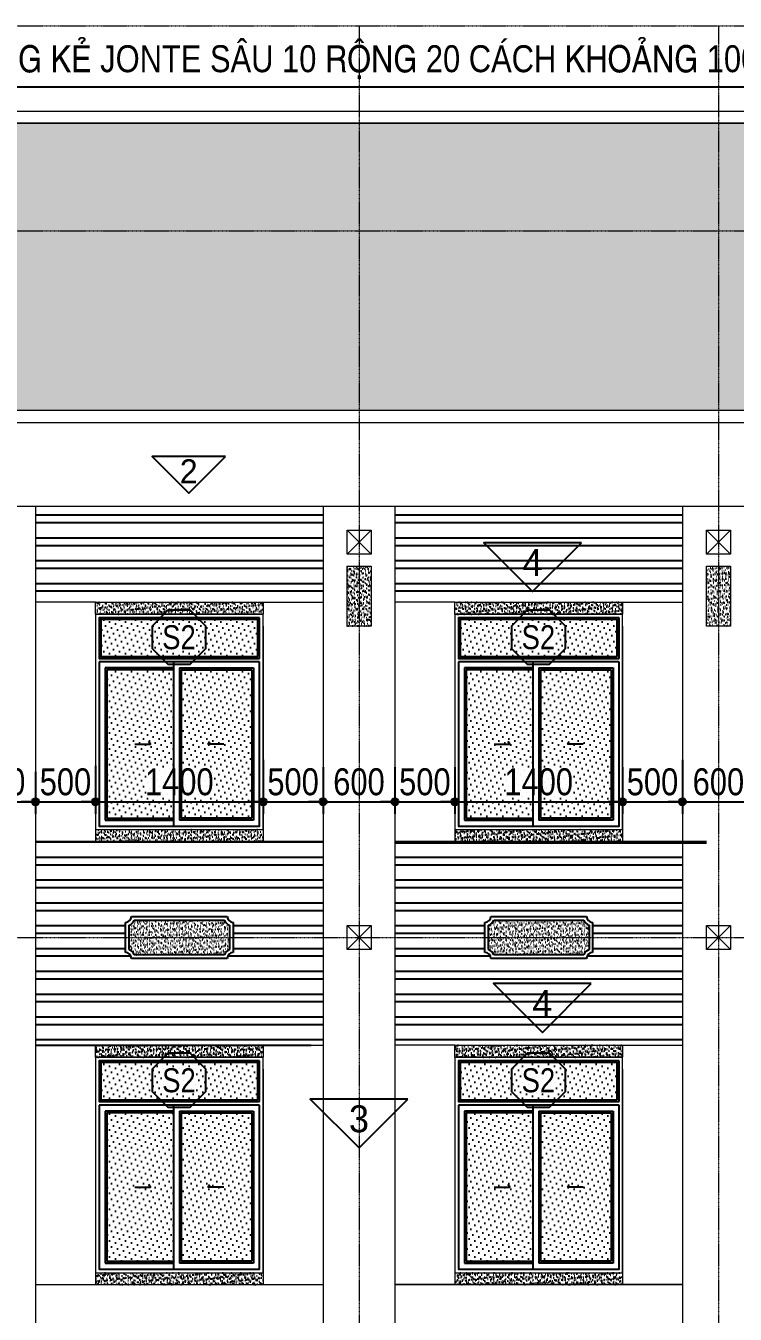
# Model space of a CAD drawing. Extents: x -79995 to 347433, y -157641 to 104789.
# Drawn here: x 8117 to 14038, y -58352 to -47592 of the extents above; entities that cross this region are included whole.
import ezdxf
from ezdxf.enums import TextEntityAlignment as Align

# ---------------------------------------------------------------- set-up
doc = ezdxf.new("R2010")
doc.units = 0
doc.linetypes.add('ACAD_ISO10W100', pattern=[18, 12, -3, 0, -3])
doc.linetypes.add('HIDDEN', pattern=[0.375, 0.25, -0.125])
doc.layers.get('DEFPOINTS').update_dxf_attribs({"linetype": 'CONTINUOUS'})
for name, color, linetype in [('DIM', 1, 'CONTINUOUS'), ('DOOR', 20, 'CONTINUOUS'), ('HACTH', 8, 'CONTINUOUS'), ('HATCH', 8, 'CONTINUOUS'), ('HATCHNGOI', 22, 'CONTINUOUS'), ('KINH 1', 142, 'CONTINUOUS'), ('netthay', 2, 'CONTINUOUS'), ('TAGS', 60, 'CONTINUOUS'), ('TEXT', 7, 'CONTINUOUS')]:
    doc.layers.add(name, color=color, linetype=linetype)
for name, color, linetype, lineweight in [('HIDDEN2', 250, 'HIDDEN', 5), ('NET-THAY', 2, 'CONTINUOUS', 13), ('TRUC', 24, 'CONTINUOUS', 0)]:
    doc.layers.add(name, color=color, linetype=linetype, lineweight=lineweight)
doc.styles.add('1', font='', dxfattribs={"height": 250})
doc.styles.add('AVO', font='')
doc.styles.add('HEL-CONDENSE', font='')
doc.styles.add('VNI-HELVE-CONDENSEN', font='')
doc.styles.get('1').set_extended_font_data('VNI-Helve-Condense')
doc.styles.get('AVO').set_extended_font_data('VNI-Avo')
doc.styles.get('HEL-CONDENSE').set_extended_font_data('VNI-Helve-Condense')
doc.styles.get('VNI-HELVE-CONDENSEN').set_extended_font_data('VNI-Helve-Condense')
doc.dimstyles.new('D100', dxfattribs={"dimtxt": 225, "dimasz": 1.2, "dimexe": 100, "dimexo": 0, "dimgap": 50, "dimtad": 1, "dimdec": 0, "dimzin": 13, "dimdsep": 46, "dimtxsty": 'HEL-CONDENSE', "dimblk": 'D50', "dimcen": 0, "dimclrd": 1, "dimclre": 1, "dimclrt": 7, "dimadec": 0, "dimazin": 0, "dimtfac": 1, "dimtdec": 0, "dimtmove": 0, "dimatfit": 3, "dimldrblk": 'D50', "dimfxl": 1, "dimtolj": 1, "dimtzin": 13, "dimarcsym": 0})
pattern_1 = [(180, (-174108.84, -520561.22), (-1e-14, -190.5), []), (180, (-174172.34, -520497.72), (-1e-14, -190.5), [])]
pattern_2 = [(37.5, (-1310704.427, -309123.29), (-1.2000235, 36.7059928), [0, -28.956, 0, -32.385, 0, -30.95625]), (7.5, (-1310704.427, -309123.29), (33.7142462, 53.7618825), [0, -15.621, 0, -26.0985, 0, -10.00125]), (327.5, (-1310727.86, -309123.29), (59.3244278, 0.10778885), [0, -9.525, 0, -34.29, 0, -44.7675]), (317.5, (-1310727.86, -309123.29), (57.266734, 16.7196992), [0, -4.7625, 0, -22.479, 0, -25.7175])]

# ---------------------------------------------------------------- blocks, each defined once
blk = doc.blocks.new('KH-CUADI')
at = {"layer": 'TAGS'}
blk.add_lwpolyline([(-124, 300), (-300, 124), (-300, -124), (-124, -300), (124, -300), (300, -124), (300, 124), (124, 300)], close=True, dxfattribs=at)
at = {"layer": 'TAGS', "style": 'VNI-HELVE-CONDENSEN'}
blk.add_attdef('D', text='', height=300, dxfattribs=at).set_placement((0, 0), align=Align.MIDDLE)
blk = doc.blocks.new('A$C5F62150E')
at = {"layer": 'KINH 1'}
h = blk.add_hatch(dxfattribs=at)
h.set_pattern_fill('DOTS', color=256, scale=750, angle=45, style=0)
h.set_pattern_definition([(45, (0, 0), (-16.5728, 49.71845), [0, -46.875])])
h.paths.add_polyline_path([(2529, 1072), (1219, 1072), (1219, 762), (2529, 762)])
h.paths.add_polyline_path([(1824, 652), (1269, 652), (1269, -588), (1824, -588)])
h.paths.add_polyline_path([(2479, 652), (1889, 652), (1889, -588), (2479, -588)])
at = {"layer": 'DOOR'}
for p, q in [((2544, 747), (2544, 1087)), ((2544, 717), (1204, 717)), ((1824, 667), (1254, 667)), ((1254, 667), (1254, -603)), ((1824, 717), (1824, -653)), ((1874, 667), (1874, -603)), ((1874, 667), (2494, 667)), ((2494, 667), (2494, -603)), ((1254, -603), (1824, -603)), ((2494, -603), (1874, -603))]:
    blk.add_line(p, q, dxfattribs=at)
at = {"layer": 'DOOR', "color": 8}
for p, q in [((1824, 652), (1269, 652)), ((1269, 652), (1269, -588)), ((1889, 652), (1889, -588)), ((1889, 652), (2479, 652)), ((2479, 652), (2479, -588)), ((1269, -588), (1824, -588)), ((2479, -588), (1889, -588))]:
    blk.add_line(p, q, dxfattribs=at)
at = {"layer": 'DOOR'}
for points in [[(2544, 1087), (1204, 1087), (1204, 747), (2544, 747)], [(1204, 717), (1204, -653), (2544, -653), (2544, 717)], [(1502, 32), (1632, 32), (1619, 53)], [(2246, 32), (2116, 32), (2129, 53)]]:
    blk.add_lwpolyline(points, dxfattribs=at)
at = {"layer": 'DOOR', "color": 8}
blk.add_lwpolyline([(2529, 762), (2529, 1072), (1219, 1072), (1219, 762), (2529, 762)], close=True, dxfattribs=at)
at = {"layer": 'NET-THAY'}
for p, q in [((1174, 1117), (2574, 1117)), ((2574, -683), (2574, 1117)), ((1174, -683), (2574, -683))]:
    blk.add_line(p, q, dxfattribs=at)
blk.add_lwpolyline([(1174, 1117), (1174, -683)], dxfattribs=at)
at = {"layer": 'TAGS', "linetype": 'Continuous'}
ref = blk.add_blockref('KH-CUADI', (1871, 924), dxfattribs=dict(at, xscale=0.75, yscale=0.75, zscale=0.75, rotation=180))
ref.add_attrib('D', 'S2', dxfattribs={"color": 7, "height": 200, "style": 'VNI-HELVE-CONDENSEN'}).set_placement((1871, 924), align=Align.MIDDLE)
blk = doc.blocks.new('D50')
at = {"layer": 'DIM'}
blk.add_hatch(color=256, dxfattribs=at).paths.add_polyline_path([(25, 0, 1), (-25, 0, 1)])
blk.add_line((25, 0), (100, 0), dxfattribs=at)
blk.add_circle((0, 0), 25, dxfattribs=at)
blk = doc.blocks.new('*D833')
at = {"layer": 'DEFPOINTS', "color": 0, "linetype": 'Continuous', "transparency": 16777216}
for p in [(7598, -53823), (8198, -53823), (8198, -54072)]:
    blk.add_point(p, dxfattribs=at)
at = {"layer": 'DIM', "color": 1, "linetype": 'Continuous', "lineweight": -2, "transparency": 16777216}
for p, q in [((7598, -53823), (7598, -54172)), ((8198, -53823), (8198, -54172)), ((7600, -54072), (8197, -54072))]:
    blk.add_line(p, q, dxfattribs=at)
at = {"layer": 'DIM', "color": 1, "linetype": 'Continuous', "lineweight": -2, "transparency": 16777216, "xscale": 1.199999999999999, "yscale": 1.199999999999999, "zscale": 1.199999999999999, "rotation": 180}
blk.add_blockref('D50', (7598, -54072), dxfattribs=at)
at = {"layer": 'DIM', "color": 1, "linetype": 'Continuous', "lineweight": -2, "transparency": 16777216, "xscale": 1.199999999999999, "yscale": 1.199999999999999, "zscale": 1.199999999999999}
blk.add_blockref('D50', (8198, -54072), dxfattribs=at)
at = {"layer": 'DIM', "color": 7, "linetype": 'Continuous', "transparency": 16777216, "insert": (7898, -53907), "char_height": 225, "attachment_point": 5, "style": 'HEL-CONDENSE'}
blk.add_mtext('\\A1;600', dxfattribs=at)
blk = doc.blocks.new('*D834')
at = {"layer": 'DEFPOINTS', "color": 0, "linetype": 'Continuous', "transparency": 16777216}
for p in [(8698, -53772), (8198, -53823), (8698, -54072)]:
    blk.add_point(p, dxfattribs=at)
at = {"layer": 'DIM', "color": 1, "linetype": 'Continuous', "lineweight": -2, "transparency": 16777216}
for p, q in [((8698, -53772), (8698, -54172)), ((8198, -53823), (8198, -54172)), ((8200, -54072), (8697, -54072))]:
    blk.add_line(p, q, dxfattribs=at)
at = {"layer": 'DIM', "color": 1, "linetype": 'Continuous', "lineweight": -2, "transparency": 16777216, "xscale": 1.199999999999999, "yscale": 1.199999999999999, "zscale": 1.199999999999999, "rotation": 180}
blk.add_blockref('D50', (8198, -54072), dxfattribs=at)
at = {"layer": 'DIM', "color": 1, "linetype": 'Continuous', "lineweight": -2, "transparency": 16777216, "xscale": 1.199999999999999, "yscale": 1.199999999999999, "zscale": 1.199999999999999}
blk.add_blockref('D50', (8698, -54072), dxfattribs=at)
at = {"layer": 'DIM', "color": 7, "linetype": 'Continuous', "transparency": 16777216, "insert": (8448, -53907), "char_height": 225, "attachment_point": 5, "style": 'HEL-CONDENSE'}
blk.add_mtext('\\A1;500', dxfattribs=at)
blk = doc.blocks.new('*D835')
at = {"layer": 'DEFPOINTS', "color": 0, "linetype": 'Continuous', "transparency": 16777216}
for p in [(8698, -53772), (10098, -53721), (10098, -54072)]:
    blk.add_point(p, dxfattribs=at)
at = {"layer": 'DIM', "color": 1, "linetype": 'Continuous', "lineweight": -2, "transparency": 16777216}
for p, q in [((8698, -53772), (8698, -54172)), ((10098, -53721), (10098, -54172)), ((8700, -54072), (10097, -54072))]:
    blk.add_line(p, q, dxfattribs=at)
at = {"layer": 'DIM', "color": 1, "linetype": 'Continuous', "lineweight": -2, "transparency": 16777216, "xscale": 1.199999999999999, "yscale": 1.199999999999999, "zscale": 1.199999999999999, "rotation": 180}
blk.add_blockref('D50', (8698, -54072), dxfattribs=at)
at = {"layer": 'DIM', "color": 1, "linetype": 'Continuous', "lineweight": -2, "transparency": 16777216, "xscale": 1.199999999999999, "yscale": 1.199999999999999, "zscale": 1.199999999999999}
blk.add_blockref('D50', (10098, -54072), dxfattribs=at)
at = {"layer": 'DIM', "color": 7, "linetype": 'Continuous', "transparency": 16777216, "insert": (9398, -53907), "char_height": 225, "attachment_point": 5, "style": 'HEL-CONDENSE'}
blk.add_mtext('\\A1;1400', dxfattribs=at)
blk = doc.blocks.new('*D836')
at = {"layer": 'DEFPOINTS', "color": 0, "linetype": 'Continuous', "transparency": 16777216}
for p in [(10098, -53721), (10598, -53783), (10598, -54072)]:
    blk.add_point(p, dxfattribs=at)
at = {"layer": 'DIM', "color": 1, "linetype": 'Continuous', "lineweight": -2, "transparency": 16777216}
for p, q in [((10098, -53721), (10098, -54172)), ((10598, -53783), (10598, -54172)), ((10100, -54072), (10597, -54072))]:
    blk.add_line(p, q, dxfattribs=at)
at = {"layer": 'DIM', "color": 1, "linetype": 'Continuous', "lineweight": -2, "transparency": 16777216, "xscale": 1.199999999999999, "yscale": 1.199999999999999, "zscale": 1.199999999999999, "rotation": 180}
blk.add_blockref('D50', (10098, -54072), dxfattribs=at)
at = {"layer": 'DIM', "color": 1, "linetype": 'Continuous', "lineweight": -2, "transparency": 16777216, "xscale": 1.199999999999999, "yscale": 1.199999999999999, "zscale": 1.199999999999999}
blk.add_blockref('D50', (10598, -54072), dxfattribs=at)
at = {"layer": 'DIM', "color": 7, "linetype": 'Continuous', "transparency": 16777216, "insert": (10348, -53907), "char_height": 225, "attachment_point": 5, "style": 'HEL-CONDENSE'}
blk.add_mtext('\\A1;500', dxfattribs=at)
blk = doc.blocks.new('*D837')
at = {"layer": 'DEFPOINTS', "color": 0, "linetype": 'Continuous', "transparency": 16777216}
for p in [(10598, -53783), (11198, -53783), (11198, -54072)]:
    blk.add_point(p, dxfattribs=at)
at = {"layer": 'DIM', "color": 1, "linetype": 'Continuous', "lineweight": -2, "transparency": 16777216}
for p, q in [((10598, -53783), (10598, -54172)), ((11198, -53783), (11198, -54172)), ((10600, -54072), (11197, -54072))]:
    blk.add_line(p, q, dxfattribs=at)
at = {"layer": 'DIM', "color": 1, "linetype": 'Continuous', "lineweight": -2, "transparency": 16777216, "xscale": 1.199999999999999, "yscale": 1.199999999999999, "zscale": 1.199999999999999, "rotation": 180}
blk.add_blockref('D50', (10598, -54072), dxfattribs=at)
at = {"layer": 'DIM', "color": 1, "linetype": 'Continuous', "lineweight": -2, "transparency": 16777216, "xscale": 1.199999999999999, "yscale": 1.199999999999999, "zscale": 1.199999999999999}
blk.add_blockref('D50', (11198, -54072), dxfattribs=at)
at = {"layer": 'DIM', "color": 7, "linetype": 'Continuous', "transparency": 16777216, "insert": (10898, -53907), "char_height": 225, "attachment_point": 5, "style": 'HEL-CONDENSE'}
blk.add_mtext('\\A1;600', dxfattribs=at)
blk = doc.blocks.new('*D838')
at = {"layer": 'DEFPOINTS', "color": 0, "linetype": 'Continuous', "transparency": 16777216}
for p in [(11198, -53783), (11698, -53783), (11698, -54072)]:
    blk.add_point(p, dxfattribs=at)
at = {"layer": 'DIM', "color": 1, "linetype": 'Continuous', "lineweight": -2, "transparency": 16777216}
for p, q in [((11198, -53783), (11198, -54172)), ((11698, -53783), (11698, -54172)), ((11200, -54072), (11697, -54072))]:
    blk.add_line(p, q, dxfattribs=at)
at = {"layer": 'DIM', "color": 1, "linetype": 'Continuous', "lineweight": -2, "transparency": 16777216, "xscale": 1.199999999999999, "yscale": 1.199999999999999, "zscale": 1.199999999999999, "rotation": 180}
blk.add_blockref('D50', (11198, -54072), dxfattribs=at)
at = {"layer": 'DIM', "color": 1, "linetype": 'Continuous', "lineweight": -2, "transparency": 16777216, "xscale": 1.199999999999999, "yscale": 1.199999999999999, "zscale": 1.199999999999999}
blk.add_blockref('D50', (11698, -54072), dxfattribs=at)
at = {"layer": 'DIM', "color": 7, "linetype": 'Continuous', "transparency": 16777216, "insert": (11448, -53907), "char_height": 225, "attachment_point": 5, "style": 'HEL-CONDENSE'}
blk.add_mtext('\\A1;500', dxfattribs=at)
blk = doc.blocks.new('*D839')
at = {"layer": 'DEFPOINTS', "color": 0, "linetype": 'Continuous', "transparency": 16777216}
for p in [(11698, -53783), (13098, -53783), (13098, -54072)]:
    blk.add_point(p, dxfattribs=at)
at = {"layer": 'DIM', "color": 1, "linetype": 'Continuous', "lineweight": -2, "transparency": 16777216}
for p, q in [((11698, -53783), (11698, -54172)), ((13098, -53783), (13098, -54172)), ((11700, -54072), (13097, -54072))]:
    blk.add_line(p, q, dxfattribs=at)
at = {"layer": 'DIM', "color": 1, "linetype": 'Continuous', "lineweight": -2, "transparency": 16777216, "xscale": 1.199999999999999, "yscale": 1.199999999999999, "zscale": 1.199999999999999, "rotation": 180}
blk.add_blockref('D50', (11698, -54072), dxfattribs=at)
at = {"layer": 'DIM', "color": 1, "linetype": 'Continuous', "lineweight": -2, "transparency": 16777216, "xscale": 1.199999999999999, "yscale": 1.199999999999999, "zscale": 1.199999999999999}
blk.add_blockref('D50', (13098, -54072), dxfattribs=at)
at = {"layer": 'DIM', "color": 7, "linetype": 'Continuous', "transparency": 16777216, "insert": (12398, -53907), "char_height": 225, "attachment_point": 5, "style": 'HEL-CONDENSE'}
blk.add_mtext('\\A1;1400', dxfattribs=at)
blk = doc.blocks.new('*D840')
at = {"layer": 'DEFPOINTS', "color": 0, "linetype": 'Continuous', "transparency": 16777216}
for p in [(13098, -53783), (13598, -53721), (13598, -54072)]:
    blk.add_point(p, dxfattribs=at)
at = {"layer": 'DIM', "color": 1, "linetype": 'Continuous', "lineweight": -2, "transparency": 16777216}
for p, q in [((13098, -53783), (13098, -54172)), ((13598, -53721), (13598, -54172)), ((13100, -54072), (13597, -54072))]:
    blk.add_line(p, q, dxfattribs=at)
at = {"layer": 'DIM', "color": 1, "linetype": 'Continuous', "lineweight": -2, "transparency": 16777216, "xscale": 1.199999999999999, "yscale": 1.199999999999999, "zscale": 1.199999999999999, "rotation": 180}
blk.add_blockref('D50', (13098, -54072), dxfattribs=at)
at = {"layer": 'DIM', "color": 1, "linetype": 'Continuous', "lineweight": -2, "transparency": 16777216, "xscale": 1.199999999999999, "yscale": 1.199999999999999, "zscale": 1.199999999999999}
blk.add_blockref('D50', (13598, -54072), dxfattribs=at)
at = {"layer": 'DIM', "color": 7, "linetype": 'Continuous', "transparency": 16777216, "insert": (13348, -53907), "char_height": 225, "attachment_point": 5, "style": 'HEL-CONDENSE'}
blk.add_mtext('\\A1;500', dxfattribs=at)
blk = doc.blocks.new('*D841')
at = {"layer": 'DEFPOINTS', "color": 0, "linetype": 'Continuous', "transparency": 16777216}
for p in [(13598, -53721), (14198, -53778), (14198, -54072)]:
    blk.add_point(p, dxfattribs=at)
at = {"layer": 'DIM', "color": 1, "linetype": 'Continuous', "lineweight": -2, "transparency": 16777216}
for p, q in [((13598, -53721), (13598, -54172)), ((14198, -53778), (14198, -54172)), ((13600, -54072), (14197, -54072))]:
    blk.add_line(p, q, dxfattribs=at)
at = {"layer": 'DIM', "color": 1, "linetype": 'Continuous', "lineweight": -2, "transparency": 16777216, "xscale": 1.199999999999999, "yscale": 1.199999999999999, "zscale": 1.199999999999999, "rotation": 180}
blk.add_blockref('D50', (13598, -54072), dxfattribs=at)
at = {"layer": 'DIM', "color": 1, "linetype": 'Continuous', "lineweight": -2, "transparency": 16777216, "xscale": 1.199999999999999, "yscale": 1.199999999999999, "zscale": 1.199999999999999}
blk.add_blockref('D50', (14198, -54072), dxfattribs=at)
at = {"layer": 'DIM', "color": 7, "linetype": 'Continuous', "transparency": 16777216, "insert": (13898, -53907), "char_height": 225, "attachment_point": 5, "style": 'HEL-CONDENSE'}
blk.add_mtext('\\A1;600', dxfattribs=at)
blk = doc.blocks.new('TUONG-NAM')
at = {"layer": 'TAGS'}
blk.add_lwpolyline([(-453, -453), (453, -453), (0, 0)], close=True, dxfattribs=at)
at = {"layer": 'TAGS', "linetype": 'Continuous', "style": 'AVO'}
blk.add_attdef('KH-TUONG', text='', height=250, dxfattribs=at).set_placement((0, -269), align=Align.MIDDLE_CENTER)
blk = doc.blocks.new('*D878')
at = {"layer": 'DEFPOINTS', "color": 0, "linetype": 'Continuous', "transparency": 16777216}
for p in [(14750, -48405), (18218, -50351), (8198, -50805), (19670, -50805), (20848, -50805)]:
    blk.add_point(p, dxfattribs=at)
at = {"layer": 'DIM', "color": 1, "linetype": 'Continuous', "lineweight": -2, "transparency": 16777216}
blk.add_arc((19670, -50805), 1522, 154.0452, 179.9548, dxfattribs=at)
at = {"layer": 'DIM', "color": 1, "linetype": 'Continuous', "lineweight": -2, "transparency": 16777216, "xscale": 1.199999999999999, "yscale": 1.199999999999999, "zscale": 1.199999999999999}
for p, rotation in [((18303, -50138), 64.0225938364756), ((18149, -50805), 269.9774061635253)]:
    blk.add_blockref('D50', p, dxfattribs=dict(at, rotation=rotation))
at = {"layer": 'DIM', "color": 7, "linetype": 'Continuous', "transparency": 16777216, "insert": (18027, -50425), "char_height": 225, "attachment_point": 5, "rotation": 77, "style": 'HEL-CONDENSE'}
blk.add_mtext('\\A1;26°', dxfattribs=at)

msp = doc.modelspace()

# ---------------------------------------------------------------- hatches: boundary and pattern name
at = {"layer": 'HACTH'}
h = msp.add_hatch(dxfattribs=at)
h.set_pattern_fill('ANSI32', color=256, scale=20, angle=135, style=0)
h.set_pattern_definition(pattern_1)
h.paths.add_polyline_path([(17148.452, -52404.781), (19498.452, -52404.781), (19498.452, -51604.781), (17148.452, -51604.781)])
h.paths.add_polyline_path([(8198.452, -52404.781), (10598.452, -52404.781), (10598.452, -51604.781), (8198.452, -51604.781)])
h.paths.add_polyline_path([(5698.452, -52404.781), (7598.452, -52404.781), (7598.452, -51604.781), (5698.452, -51604.781)])
h = msp.add_hatch(dxfattribs=at)
h.set_pattern_fill('ANSI32', color=256, scale=20, angle=135, style=0)
h.set_pattern_definition(pattern_1)
h.paths.add_polyline_path([(14198.452, -52404.781), (16548.452, -52404.781), (16548.452, -51604.781), (14198.452, -51604.781)])
h.paths.add_polyline_path([(11198.452, -52404.781), (13598.452, -52404.781), (13598.452, -51604.781), (11198.452, -51604.781)])
h = msp.add_hatch(dxfattribs=at)
h.set_pattern_fill('ANSI32', color=256, scale=20, angle=135, style=0)
h.set_pattern_definition(pattern_1)
h.paths.add_polyline_path([(-10351.548, -54404.781), (-12701.548, -54404.781), (-12701.548, -55204.781), (-11951.548, -55204.781), (-11951.548, -55079.781, 0.414213562), (-11901.548, -55029.781), (-11101.548, -55029.781, 0.414213562), (-11051.548, -55079.781), (-11051.548, -55204.781), (-10351.548, -55204.781)])
h.paths.add_polyline_path([(-7401.548, -54416.662), (-9751.548, -54416.662), (-9751.548, -55204.781), (-9051.548, -55204.781), (-9051.548, -55079.781, 0.414213562), (-9001.548, -55029.781), (-8201.548, -55029.781, 0.414213562), (-8151.548, -55079.781), (-8151.548, -55204.781), (-7401.548, -55204.781)])
h.paths.add_polyline_path([(-4401.548, -54416.662), (-6801.548, -54416.662), (-6801.548, -55204.781), (-6051.548, -55204.781), (-6051.548, -55079.781, 0.414213562), (-6001.548, -55029.781), (-5201.548, -55029.781, 0.414213562), (-5151.548, -55079.781), (-5151.548, -55204.781), (-4401.548, -55204.781)])
h.paths.add_polyline_path([(-1401.548, -54404.781), (-3801.548, -54404.781), (-3801.548, -55204.781), (-3051.548, -55204.781), (-3051.548, -55079.781, 0.414213562), (-3001.548, -55029.781), (-2201.548, -55029.781, 0.414213562), (-2151.548, -55079.781), (-2151.548, -55204.781), (-1401.548, -55204.781), (-1401.548, -54804.781)])
h.paths.add_polyline_path([(1098.452, -54404.781), (-801.548, -54404.781), (-801.548, -54804.781), (-801.548, -55204.781), (-301.548, -55204.781), (-301.548, -55079.781, 0.414213562), (-251.548, -55029.781), (548.452, -55029.781, 0.414213562), (598.452, -55079.781), (598.452, -55204.781), (1098.452, -55204.781), (1098.452, -54804.781)])
h.paths.add_polyline_path([(7598.452, -54404.781), (5698.452, -54404.781), (5698.452, -55204.781), (6198.452, -55204.781), (6198.452, -55079.781, 0.414213562), (6248.452, -55029.781), (7048.452, -55029.781, 0.414213562), (7098.452, -55079.781), (7098.452, -55204.781), (7598.452, -55204.781)])
h.paths.add_polyline_path([(10598.452, -54404.781), (8198.452, -54404.781), (8198.452, -55204.781), (8948.452, -55204.781), (8948.452, -55079.781, 0.414213562), (8998.452, -55029.781), (9798.452, -55029.781, 0.414213562), (9848.452, -55079.781), (9848.452, -55204.781), (10598.452, -55204.781)])
h.paths.add_polyline_path([(13598.452, -54416.662), (11198.452, -54416.662), (11198.452, -55204.781), (11948.452, -55204.781), (11948.452, -55079.781, 0.414213562), (11998.452, -55029.781), (12798.452, -55029.781, 0.414213562), (12848.452, -55079.781), (12848.452, -55204.781), (13598.452, -55204.781)])
edge = h.paths.add_edge_path()
edge.add_line((11198.452, -56104.781), (13598.452, -56104.781))
edge.add_line((13598.452, -56104.781), (13598.452, -55204.781))
edge.add_line((13598.452, -55204.781), (12848.452, -55204.781))
edge.add_line((12848.452, -55204.781), (12848.452, -55329.781))
edge.add_arc((12848.452, -55379.781), 50, 90, 180)
edge.add_line((12798.452, -55379.781), (11998.452, -55379.781))
edge.add_arc((11948.452, -55379.781), 50, 0, 90)
edge.add_line((11948.452, -55329.781), (11948.452, -55204.781))
edge.add_line((11948.452, -55204.781), (11198.452, -55204.781))
edge.add_line((11198.452, -55204.781), (11198.452, -56104.781))
edge = h.paths.add_edge_path()
edge.add_line((8198.452, -56104.781), (10598.452, -56104.781))
edge.add_line((10598.452, -56104.781), (10598.452, -55204.781))
edge.add_line((10598.452, -55204.781), (9848.452, -55204.781))
edge.add_line((9848.452, -55204.781), (9848.452, -55329.781))
edge.add_arc((9848.452, -55379.781), 50, 90, 180)
edge.add_line((9798.452, -55379.781), (8998.452, -55379.781))
edge.add_arc((8948.452, -55379.781), 50, 0, 90)
edge.add_line((8948.452, -55329.781), (8948.452, -55204.781))
edge.add_line((8948.452, -55204.781), (8198.452, -55204.781))
edge.add_line((8198.452, -55204.781), (8198.452, -56104.781))
edge = h.paths.add_edge_path()
edge.add_line((5698.452, -56104.781), (7598.452, -56104.781))
edge.add_line((7598.452, -56104.781), (7598.452, -55204.781))
edge.add_line((7598.452, -55204.781), (7098.452, -55204.781))
edge.add_line((7098.452, -55204.781), (7098.452, -55329.781))
edge.add_arc((7098.452, -55379.781), 50, 90, 180)
edge.add_line((7048.452, -55379.781), (6248.452, -55379.781))
edge.add_arc((6198.452, -55379.781), 50, 0, 90)
edge.add_line((6198.452, -55329.781), (6198.452, -55204.781))
edge.add_line((6198.452, -55204.781), (5698.452, -55204.781))
edge.add_line((5698.452, -55204.781), (5698.452, -56104.781))
edge = h.paths.add_edge_path()
edge.add_line((-801.548, -56104.781), (1098.452, -56104.781))
edge.add_line((1098.452, -56104.781), (1098.452, -55204.781))
edge.add_line((1098.452, -55204.781), (598.452, -55204.781))
edge.add_line((598.452, -55204.781), (598.452, -55329.781))
edge.add_arc((598.452, -55379.781), 50, 90, 180)
edge.add_line((548.452, -55379.781), (-251.548, -55379.781))
edge.add_arc((-301.548, -55379.781), 50, 0, 90)
edge.add_line((-301.548, -55329.781), (-301.548, -55204.781))
edge.add_line((-301.548, -55204.781), (-801.548, -55204.781))
edge.add_line((-801.548, -55204.781), (-801.548, -56104.781))
edge = h.paths.add_edge_path()
edge.add_line((-3801.548, -56104.781), (-1401.548, -56104.781))
edge.add_line((-1401.548, -56104.781), (-1401.548, -55204.781))
edge.add_line((-1401.548, -55204.781), (-2151.548, -55204.781))
edge.add_line((-2151.548, -55204.781), (-2151.548, -55329.781))
edge.add_arc((-2151.548, -55379.781), 50, 90, 180)
edge.add_line((-2201.548, -55379.781), (-3001.548, -55379.781))
edge.add_arc((-3051.548, -55379.781), 50, 0, 90)
edge.add_line((-3051.548, -55329.781), (-3051.548, -55204.781))
edge.add_line((-3051.548, -55204.781), (-3801.548, -55204.781))
edge.add_line((-3801.548, -55204.781), (-3801.548, -56104.781))
edge = h.paths.add_edge_path()
edge.add_line((-6801.548, -56104.781), (-4401.548, -56104.781))
edge.add_line((-4401.548, -56104.781), (-4401.548, -55204.781))
edge.add_line((-4401.548, -55204.781), (-5151.548, -55204.781))
edge.add_line((-5151.548, -55204.781), (-5151.548, -55329.781))
edge.add_arc((-5151.548, -55379.781), 50, 90, 180)
edge.add_line((-5201.548, -55379.781), (-6001.548, -55379.781))
edge.add_arc((-6051.548, -55379.781), 50, 0, 90)
edge.add_line((-6051.548, -55329.781), (-6051.548, -55204.781))
edge.add_line((-6051.548, -55204.781), (-6801.548, -55204.781))
edge.add_line((-6801.548, -55204.781), (-6801.548, -56104.781))
edge = h.paths.add_edge_path()
edge.add_line((-9751.548, -56104.781), (-7401.548, -56104.781))
edge.add_line((-7401.548, -56104.781), (-7401.548, -55204.781))
edge.add_line((-7401.548, -55204.781), (-8151.548, -55204.781))
edge.add_line((-8151.548, -55204.781), (-8151.548, -55329.781))
edge.add_arc((-8151.548, -55379.781), 50, 90, 180)
edge.add_line((-8201.548, -55379.781), (-9001.548, -55379.781))
edge.add_arc((-9051.548, -55379.781), 50, 0, 90)
edge.add_line((-9051.548, -55329.781), (-9051.548, -55204.781))
edge.add_line((-9051.548, -55204.781), (-9751.548, -55204.781))
edge.add_line((-9751.548, -55204.781), (-9751.548, -56104.781))
edge = h.paths.add_edge_path()
edge.add_line((-12701.548, -56104.781), (-10351.548, -56104.781))
edge.add_line((-10351.548, -56104.781), (-10351.548, -55204.781))
edge.add_line((-10351.548, -55204.781), (-11051.548, -55204.781))
edge.add_line((-11051.548, -55204.781), (-11051.548, -55329.781))
edge.add_arc((-11051.548, -55379.781), 50, 90, 180)
edge.add_line((-11101.548, -55379.781), (-11901.548, -55379.781))
edge.add_arc((-11951.548, -55379.781), 50, 0, 90)
edge.add_line((-11951.548, -55329.781), (-11951.548, -55204.781))
edge.add_line((-11951.548, -55204.781), (-12701.548, -55204.781))
edge.add_line((-12701.548, -55204.781), (-12701.548, -56104.781))
at = {"layer": 'HATCH'}
h = msp.add_hatch(dxfattribs=at)
h.set_pattern_fill('AR-SAND', color=256, scale=0.75, style=0)
h.set_pattern_definition(pattern_2)
h.paths.add_polyline_path([(10798.452, -52604.781), (10998.452, -52604.781), (10998.452, -52104.781), (10798.452, -52104.781)])
h = msp.add_hatch(dxfattribs=at)
h.set_pattern_fill('AR-SAND', color=256, scale=0.75, style=0)
h.set_pattern_definition(pattern_2)
h.paths.add_polyline_path([(13798.452, -52604.781), (13998.452, -52604.781), (13998.452, -52104.781), (13798.452, -52104.781)])
h = msp.add_hatch(dxfattribs=at)
h.set_pattern_fill('AR-SAND', color=256, scale=0.75, style=0)
h.set_pattern_definition(pattern_2)
h.paths.add_polyline_path([(8698.452, -52404.781), (10098.452, -52404.781), (10098.452, -52504.781), (8698.452, -52504.781)])
h = msp.add_hatch(dxfattribs=at)
h.set_pattern_fill('AR-SAND', color=256, scale=0.75, style=0)
h.set_pattern_definition(pattern_2)
h.paths.add_polyline_path([(11698.447, -52404.781), (13098.447, -52404.781), (13098.447, -52504.781), (11698.447, -52504.781)])
h = msp.add_hatch(dxfattribs=at)
h.set_pattern_fill('AR-SAND', color=256, scale=0.75, style=0)
h.set_pattern_definition(pattern_2)
h.paths.add_polyline_path([(10098.452, -54304.781), (8698.452, -54304.781), (8698.452, -54404.781), (10098.452, -54404.781)])
h = msp.add_hatch(dxfattribs=at)
h.set_pattern_fill('AR-SAND', color=256, scale=0.75, style=0)
h.set_pattern_definition(pattern_2)
h.paths.add_polyline_path([(13098.452, -54304.781), (11698.452, -54304.781), (11698.452, -54404.781), (13098.452, -54404.781)])
h = msp.add_hatch(dxfattribs=at)
h.set_pattern_fill('AR-SAND', color=256, scale=0.75, style=0)
h.set_pattern_definition(pattern_2)
h.paths.add_polyline_path([(9022.614, -55059.781, -0.203231357), (8978.452, -55103.943), (8978.452, -55305.619, -0.203231357), (9022.614, -55349.781), (9774.29, -55349.781, -0.203231357), (9818.452, -55305.619), (9818.452, -55103.943, -0.203231357), (9774.29, -55059.781)])
h = msp.add_hatch(dxfattribs=at)
h.set_pattern_fill('AR-SAND', color=256, scale=0.75, style=0)
h.set_pattern_definition(pattern_2)
h.paths.add_polyline_path([(12022.614, -55059.781, -0.203231357), (11978.452, -55103.943), (11978.452, -55305.619, -0.203231357), (12022.614, -55349.781), (12774.29, -55349.781, -0.203231357), (12818.452, -55305.619), (12818.452, -55103.943, -0.203231357), (12774.29, -55059.781)])
h = msp.add_hatch(dxfattribs=at)
h.set_pattern_fill('AR-SAND', color=256, scale=0.75, style=0)
h.set_pattern_definition(pattern_2)
h.paths.add_polyline_path([(8698.452, -56104.781), (10098.452, -56104.781), (10098.452, -56204.781), (8698.452, -56204.781)])
h = msp.add_hatch(dxfattribs=at)
h.set_pattern_fill('AR-SAND', color=256, scale=0.75, style=0)
h.set_pattern_definition(pattern_2)
h.paths.add_polyline_path([(11698.447, -56104.781), (13098.447, -56104.781), (13098.447, -56204.781), (11698.447, -56204.781)])
h = msp.add_hatch(dxfattribs=at)
h.set_pattern_fill('AR-SAND', color=256, scale=0.75, style=0)
h.set_pattern_definition(pattern_2)
h.paths.add_polyline_path([(10098.452, -58004.781), (8698.452, -58004.781), (8698.452, -58104.781), (10098.452, -58104.781)])
h = msp.add_hatch(dxfattribs=at)
h.set_pattern_fill('AR-SAND', color=256, scale=0.75, style=0)
h.set_pattern_definition(pattern_2)
h.paths.add_polyline_path([(13098.452, -58004.781), (11698.452, -58004.781), (11698.452, -58104.781), (13098.452, -58104.781)])
at = {"layer": 'HATCHNGOI'}
h = msp.add_hatch(dxfattribs=at)
h.set_pattern_fill('AR-RSHKE', color=14, scale=15, angle=180, style=0)
h.set_pattern_definition([(180, (-1056383.75, 259236.73), (-382.5, -180), [90, -75, 105, -45, 135, -60]), (180, (-1056473.75, 259229.23), (-382.5, -180), [75, -285, 60, -90]), (180, (-1056653.75, 259247.98), (-382.5, -180), [45, -465]), (270, (-1056383.75, 259236.73), (127.5, -180), [172.5, -547.5]), (270, (-1056473.75, 259236.73), (127.5, -180), [168.75, -551.25]), (270, (-1056548.75, 259236.73), (127.5, -180), [157.5, -562.5]), (270, (-1056653.75, 259247.98), (127.5, -180), [172.5, -547.5]), (270, (-1056698.75, 259247.98), (127.5, -180), [172.5, -547.5]), (270, (-1056833.75, 259236.73), (127.5, -180), [165, -555])])
h.paths.add_polyline_path([(19670.335, -50804.781), (14749.606, -48404.781), (-7952.701, -48404.781), (-12873.43, -50804.781)])

# ---------------------------------------------------------------- linework, layer by layer
at = {"layer": 'HACTH'}
for points in [[(8198.452, -54404.781), (10598.452, -54404.781)], [(8298.452, -54404.781), (10498.452, -54404.781)], [(11198.452, -54404.781), (13798.452, -54404.781)], [(8198.452, -56104.781), (10498.452, -56104.781)]]:
    msp.add_lwpolyline(points, dxfattribs=at)
at = {"layer": 'HIDDEN2'}
msp.add_line((11198.452, -54416.662), (13798.452, -54416.662), dxfattribs=at)
msp.add_lwpolyline([(11198.452, -54404.781), (13798.452, -54404.781)], dxfattribs=at)
at = {"layer": 'NET-THAY'}
for p, q in [((8198.452, -50804.781), (593.169, -50804.781)), ((20848.452, -50804.781), (8198.452, -50804.781)), ((6203.736, -51604.781), (20798.452, -51604.781)), ((10598.452, -51604.781), (11198.452, -51604.781)), ((8698.452, -52404.781), (8198.452, -52404.781)), ((10098.452, -52404.781), (10598.452, -52404.781)), ((11698.447, -52404.781), (11198.452, -52404.781)), ((13098.447, -52404.781), (13598.447, -52404.781)), ((8198.452, -54404.781), (10598.452, -54404.781)), ((11198.452, -54404.781), (13598.452, -54404.781)), ((8698.452, -56104.781), (8198.452, -56104.781)), ((10098.452, -56104.781), (10598.452, -56104.781)), ((11698.447, -56104.781), (11198.452, -56104.781)), ((13098.447, -56104.781), (13598.447, -56104.781))]:
    msp.add_line(p, q, dxfattribs=at)
for points in [[(-1401.548, -48304.781), (14772.693, -48304.781), (19898.452, -50804.781)], [(-12878.813, -50804.781), (-8102.228, -48404.781), (14749.606, -48404.781), (19670.335, -50804.781)], [(19670.335, -50804.781), (14749.606, -48404.781), (-7952.701, -48404.781), (-12873.43, -50804.781)], [(-14001.548, -50904.781), (20798.452, -50904.781)], [(8198.452, -51604.781), (8198.452, -60904.781)], [(10598.452, -51604.781), (10598.452, -60904.781)], [(11198.452, -51604.781), (11198.452, -60904.781)], [(13598.452, -51604.781), (13598.452, -60904.781)], [(10798.452, -51804.781), (10998.452, -51804.781), (10998.452, -52004.781), (10798.452, -52004.781), (10798.452, -51804.781)], [(10998.452, -51804.781), (10798.452, -52004.781)], [(10798.452, -51804.781), (10998.452, -52004.781)], [(13798.452, -51804.781), (13998.452, -51804.781), (13998.452, -52004.781), (13798.452, -52004.781), (13798.452, -51804.781)], [(13998.452, -51804.781), (13798.452, -52004.781)], [(13798.452, -51804.781), (13998.452, -52004.781)], [(10798.452, -52104.781), (10998.452, -52104.781), (10998.452, -52604.781), (10798.452, -52604.781), (10798.452, -52104.781)], [(13798.452, -52104.781), (13998.452, -52104.781), (13998.452, -52604.781), (13798.452, -52604.781), (13798.452, -52104.781)], [(8698.452, -52604.781), (8698.452, -54404.781)], [(10098.452, -52604.781), (10098.452, -54404.781)], [(11698.452, -52604.781), (11698.452, -54404.781)], [(13098.452, -52604.781), (13098.452, -54404.781)], [(8698.452, -54304.781), (10098.452, -54304.781)], [(11698.452, -54304.781), (13098.452, -54304.781)], [(8698.452, -54404.781), (10098.452, -54404.781)], [(11698.452, -54404.781), (13098.452, -54404.781)], [(10798.452, -55104.781), (10998.452, -55104.781), (10998.452, -55304.781), (10798.452, -55304.781), (10798.452, -55104.781)], [(10998.452, -55104.781), (10798.452, -55304.781)], [(10798.452, -55104.781), (10998.452, -55304.781)], [(13798.452, -55104.781), (13998.452, -55104.781), (13998.452, -55304.781), (13798.452, -55304.781), (13798.452, -55104.781)], [(13998.452, -55104.781), (13798.452, -55304.781)], [(13798.452, -55104.781), (13998.452, -55304.781)], [(8698.452, -56204.781), (10098.452, -56204.781)], [(11698.452, -56204.781), (13098.452, -56204.781)], [(8698.452, -56304.781), (8698.452, -58104.781)], [(10098.452, -56304.781), (10098.452, -58104.781)], [(11698.452, -56304.781), (11698.452, -58104.781)], [(13098.452, -56304.781), (13098.452, -58104.781)], [(8698.452, -58004.781), (10098.452, -58004.781)], [(11698.452, -58004.781), (13098.452, -58004.781)], [(8198.452, -58104.781), (10598.452, -58104.781)], [(11198.452, -58104.781), (13598.452, -58104.781)], [(13598.452, -58104.781), (11198.452, -58104.781)]]:
    msp.add_lwpolyline(points, dxfattribs=at)
for points in [[(8698.452, -52404.781), (10098.452, -52404.781), (10098.452, -52504.781), (8698.452, -52504.781)], [(11698.447, -52404.781), (13098.447, -52404.781), (13098.447, -52504.781), (11698.447, -52504.781)], [(8698.452, -56104.781), (10098.452, -56104.781), (10098.452, -56204.781), (8698.452, -56204.781)], [(11698.447, -56104.781), (13098.447, -56104.781), (13098.447, -56204.781), (11698.447, -56204.781)]]:
    msp.add_lwpolyline(points, close=True, dxfattribs=at)
at = {"layer": 'netthay'}
for points in [[(8948.452, -55329.781), (8948.452, -55079.781)], [(8998.452, -55029.781), (9798.452, -55029.781)], [(9022.614, -55059.781), (9774.29, -55059.781)], [(9848.452, -55079.781), (9848.452, -55329.781)], [(11948.452, -55329.781), (11948.452, -55079.781)], [(11998.452, -55029.781), (12798.452, -55029.781)], [(12022.614, -55059.781), (12774.29, -55059.781)], [(12848.452, -55079.781), (12848.452, -55329.781)], [(8978.452, -55305.619), (8978.452, -55103.943)], [(9818.452, -55103.943), (9818.452, -55305.619)], [(11978.452, -55305.619), (11978.452, -55103.943)], [(12818.452, -55103.943), (12818.452, -55305.619)], [(9798.452, -55379.781), (8998.452, -55379.781)], [(9774.29, -55349.781), (9022.614, -55349.781)], [(12798.452, -55379.781), (11998.452, -55379.781)], [(12774.29, -55349.781), (12022.614, -55349.781)]]:
    msp.add_lwpolyline(points, dxfattribs=at)
for centre, radius, start, end in [((8948.452, -55029.781), 50, 270, 0), ((8948.452, -55029.781), 80, 292.0243128, 337.9756872), ((9848.452, -55029.781), 80, 202.0243128, 247.9756872), ((9848.452, -55029.781), 50, 180, 270), ((11948.452, -55029.781), 50, 270, 0), ((11948.452, -55029.781), 80, 292.0243128, 337.9756872), ((12848.452, -55029.781), 80, 202.0243128, 247.9756872), ((12848.452, -55029.781), 50, 180, 270), ((8948.452, -55379.781), 50, 0, 90), ((8948.452, -55379.781), 80, 22.0243128, 67.9756872), ((9848.452, -55379.781), 80, 112.0243128, 157.9756872), ((9848.452, -55379.781), 50, 90, 180), ((11948.452, -55379.781), 50, 0, 90), ((11948.452, -55379.781), 80, 22.0243128, 67.9756872), ((12848.452, -55379.781), 80, 112.0243128, 157.9756872), ((12848.452, -55379.781), 50, 90, 180)]:
    msp.add_arc(centre, radius, start, end, dxfattribs=at)
at = {"layer": 'TEXT'}
msp.add_lwpolyline([(14764.366, -48104.849), (7208.866, -48104.849), (7208.866, -48104.849)], dxfattribs=at)
at = {"layer": 'TRUC', "linetype": 'ACAD_ISO10W100', "ltscale": 0.2}
for points in [[(-14349.781, -47592.126), (21118.657, -47592.126)], [(10898.452, -47592.126), (10898.452, -61954.781)], [(13898.452, -47592.126), (13898.452, -61954.781)], [(13898.452, -47592.126), (13898.452, -61954.781)], [(-14349.781, -48304.781), (21118.657, -48304.781)], [(-14349.781, -49304.781), (21118.657, -49304.781)], [(-14349.781, -51604.781), (21118.657, -51604.781)], [(-14349.781, -55204.781), (21118.657, -55204.781)]]:
    msp.add_lwpolyline(points, dxfattribs=at)
msp.add_lwpolyline([(-14349.781, -47592.126), (21118.657, -47592.126), (21118.657, -61954.781), (-14349.781, -61954.781)], close=True, dxfattribs=at)

# ---------------------------------------------------------------- block references
at = {"layer": 'DOOR'}
for p in [(7524.557, -53622.008), (10524.557, -53622.008), (7524.557, -57322.008), (10524.557, -57322.008)]:
    msp.add_blockref('A$C5F62150E', p, dxfattribs=at)
at = {"layer": 'TAGS', "linetype": 'Continuous'}
ref = msp.add_blockref('TUONG-NAM', (9477.211, -51494.036), dxfattribs=dict(at, xscale=0.6749999998137355, yscale=0.6750000000174623, zscale=0.675, rotation=180))
ref.add_attrib('KH-TUONG', '2', dxfattribs={"color": 7, "linetype": 'Continuous', "height": 200, "style": 'AVO'}).set_placement((9476.877, -51312.27), align=Align.MIDDLE_CENTER)
ref = msp.add_blockref('TUONG-NAM', (12347.565, -52317.437), dxfattribs=dict(at, xscale=0.8999999999068677, yscale=0.9000000000232831, zscale=0.9, rotation=180))
ref.add_attrib('KH-TUONG', '4', dxfattribs={"color": 7, "linetype": 'Continuous', "height": 225, "style": 'AVO'}).set_placement((12347.121, -52075.083), align=Align.MIDDLE_CENTER)
ref = msp.add_blockref('TUONG-NAM', (12428.775, -55998.378), dxfattribs=dict(at, xscale=0.8999999999068677, yscale=0.9000000000232831, zscale=0.9, rotation=180))
ref.add_attrib('KH-TUONG', '4', dxfattribs={"color": 7, "linetype": 'Continuous', "height": 225, "style": 'AVO'}).set_placement((12428.331, -55756.024), align=Align.MIDDLE_CENTER)
ref = msp.add_blockref('TUONG-NAM', (10898.452, -56962.122), dxfattribs=dict(at, xscale=0.8999999999068677, yscale=0.9000000000232831, zscale=0.9, rotation=180))
ref.add_attrib('KH-TUONG', '3', dxfattribs={"color": 7, "linetype": 'Continuous', "height": 225, "style": 'AVO'}).set_placement((10898.008, -56719.768), align=Align.MIDDLE_CENTER)

# ---------------------------------------------------------------- texts
at = {"layer": 'TEXT', "insert": (10983.08, -47754.678), "char_height": 225, "attachment_point": 2, "style": '1'}
msp.add_mtext('TÖÔØNG KEÛ JONTE SAÂU 10 ROÄNG 20 CAÙCH KHOAÛNG 100mm', dxfattribs=at)

# ---------------------------------------------------------------- dimensions: what is measured, and where the dimension line sits
at = {"layer": 'DIM', "linetype": 'Continuous'}
dim = msp.add_angular_dim_2l(base=(18217.89, -50351.467), line1=((20848.452, -50804.781), (8198.452, -50804.781)), line2=((14749.606, -48404.781), (19670.335, -50804.781)), dimstyle='D100', dxfattribs=at)
dim.commit()
dim.dimension.update_dxf_attribs({"geometry": '*D878', "text_midpoint": (18027.117, -50425.414)})
for base, p1, p2, picture, middle in [((8198.452, -54072.147), (7598.452, -53823.048), (8198.452, -53823.048), '*D833', (7898.452, -53907.247)), ((10098.452, -54072.147), (8698.452, -53771.81), (10098.452, -53720.573), '*D835', (9398.452, -53907.247)), ((11198.452, -54072.147), (10598.452, -53783.377), (11198.452, -53783.377), '*D837', (10898.452, -53907.247)), ((13098.452, -54072.147), (11698.452, -53783.377), (13098.452, -53783.377), '*D839', (12398.452, -53907.247)), ((14198.452, -54072.147), (13598.452, -53720.662), (14198.452, -53777.59), '*D841', (13898.452, -53907.247))]:
    dim = msp.add_linear_dim(base=base, p1=p1, p2=p2, dimstyle='D100', override={"dimtmove": 1}, dxfattribs=at)
    dim.commit()
    dim.dimension.update_dxf_attribs({"geometry": picture, "text_midpoint": middle})
for base, p1, p2, picture, middle in [((8698.452, -54072.147), (8198.452, -53823.048), (8698.452, -53771.81), '*D834', (8448.452, -54072.147)), ((10598.452, -54072.147), (10098.452, -53720.573), (10598.452, -53783.377), '*D836', (10348.452, -54072.147)), ((11698.452, -54072.147), (11198.452, -53783.377), (11698.452, -53783.377), '*D838', (11448.452, -54072.147)), ((13598.452, -54072.147), (13098.452, -53783.377), (13598.452, -53720.662), '*D840', (13348.452, -54072.147))]:
    dim = msp.add_linear_dim(base=base, p1=p1, p2=p2, dimstyle='D100', override={"dimtmove": 1}, dxfattribs=at)
    dim.commit()
    dim.dimension.update_dxf_attribs({"geometry": picture, "text_midpoint": middle, "dimtype": 160})

doc.saveas('drawing.dxf')
